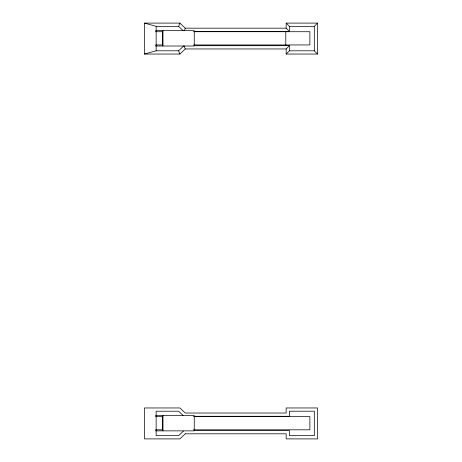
<?xml version="1.0" encoding="UTF-8"?>
<svg xmlns="http://www.w3.org/2000/svg" width="462" height="462" viewBox="0 0 462 462"><rect width="100%" height="100%" fill="white"/><g stroke="black" fill="none" stroke-linecap="round" stroke-linejoin="round"><path stroke-width="0.69" d="M286.174 48.955L286.174 54.042L289.42 50.797L289.42 45.709L286.174 48.955L185.285 48.955L179.891 54.042L144.456 54.042L144.456 23.1L156.144 26.346L178.603 26.346L179.891 23.1L185.285 28.176L286.174 28.176L289.42 31.422L289.42 26.346L286.174 23.1L286.174 28.176M184.251 30.775L185.285 28.176M289.42 26.346L314.299 26.346L317.544 23.1L317.544 54.042L286.174 54.042M144.456 54.042L156.144 50.797L178.603 50.797L183.501 46.171M183.501 431.029L178.603 435.654L156.144 435.654L156.144 411.203L178.603 411.203L183.016 415.355M144.456 23.1L179.891 23.1M286.174 23.1L317.544 23.1M194.034 31.422L289.42 31.422M162.566 31.722L155.763 31.722L155.763 30.665L194.254 30.665L194.254 46.009L155.763 46.009L155.763 44.947L162.566 44.947M193.549 31.722L309.875 31.722L309.875 44.947L193.549 44.947M194.034 45.709L289.42 45.709M289.42 50.797L314.299 50.797L317.544 54.042M194.034 416.279L289.42 416.279L289.42 411.203L314.299 411.203L314.299 435.654L289.42 435.654L289.42 430.567L194.034 430.567M162.566 416.58L155.763 416.58L155.763 415.517L194.254 415.517L194.254 430.861L155.763 430.861L155.763 429.804L162.566 429.804M193.549 416.58L309.875 416.58L309.875 429.804L193.549 429.804M178.603 26.346L183.016 30.504M183.992 45.709L185.285 48.955M178.603 50.797L179.891 54.042M314.299 26.346L314.299 50.797M285.805 31.722L285.805 44.947M162.988 30.665L162.988 46.009M162.988 415.517L162.988 430.861M162.318 31.722L162.318 44.947M162.318 416.58L162.318 429.804M156.144 26.346L156.144 50.797M185.285 433.812L179.891 438.9L144.456 438.9L144.456 407.958L179.891 407.958L185.285 413.034L286.174 413.034L286.174 407.958L317.544 407.958L317.544 438.9L286.174 438.9L286.174 433.812L185.285 433.812"/></g></svg>
